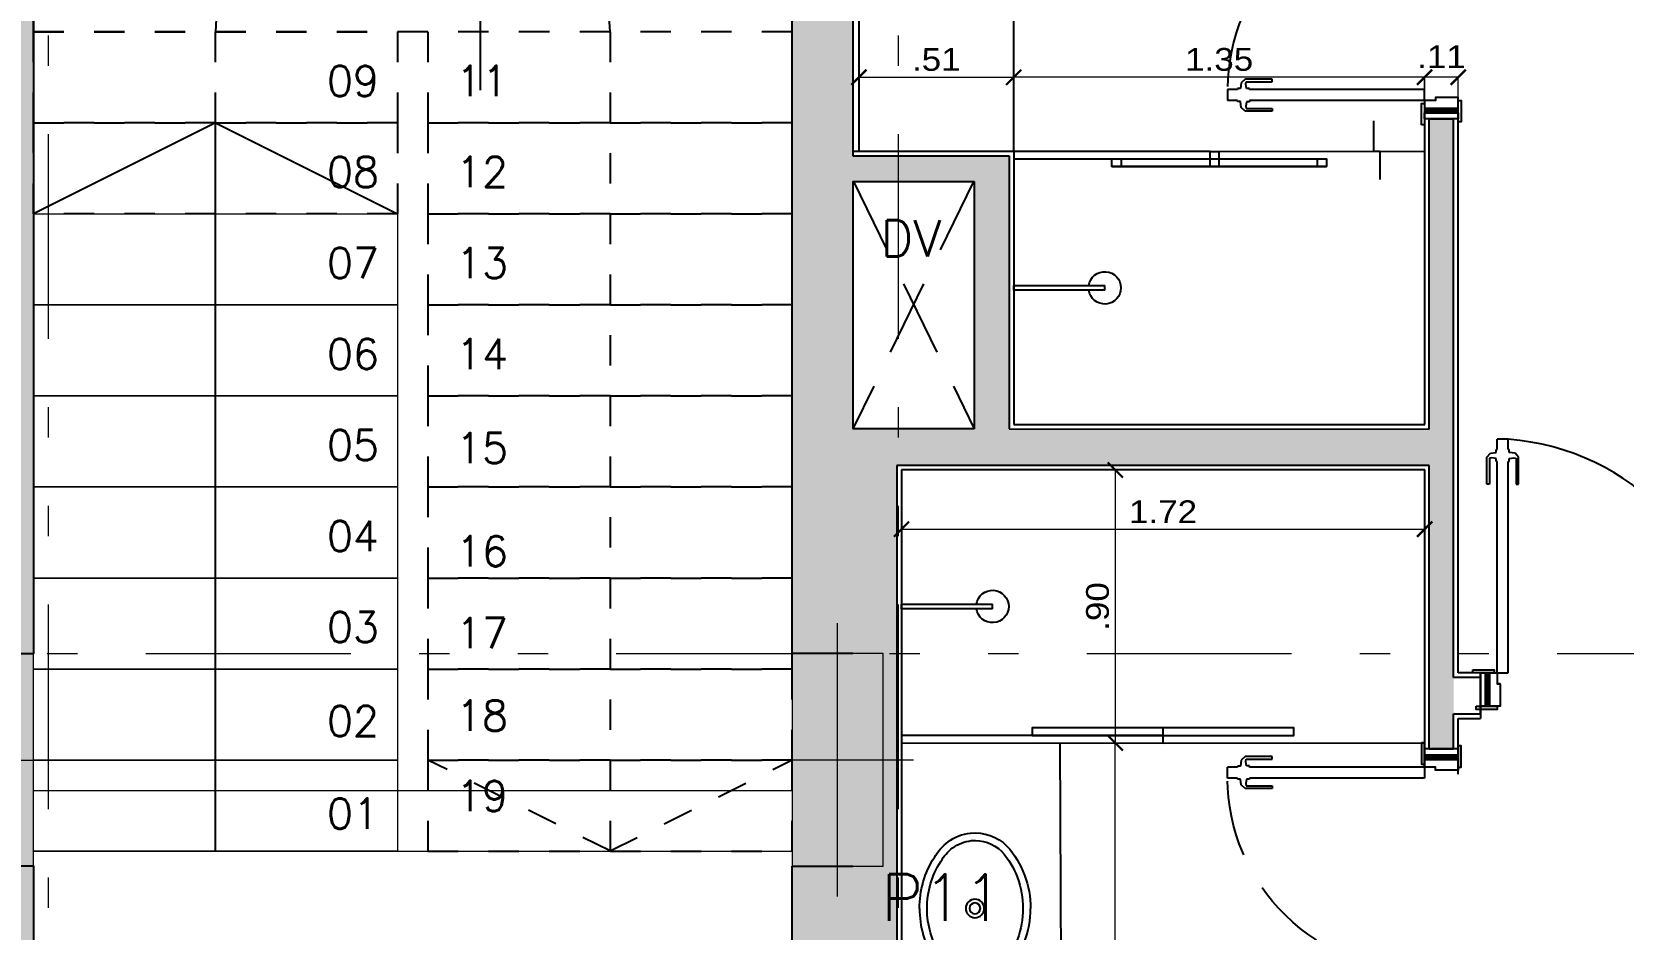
# Model space of a CAD drawing. Header units: metres. Extents: x 219 to 707, y -561 to -17.
# Drawn here: x 355.59 to 360.83, y -224.68 to -221.73 of the extents above; entities that cross this region are included whole.
import ezdxf
from ezdxf.enums import TextEntityAlignment as Align

# ---------------------------------------------------------------- set-up
doc = ezdxf.new("R2010")
doc.units = ezdxf.units.M
doc.linetypes.add('CYPE_RAYAPUNTOPUNTO', pattern=[0.45, 0.225, -0.075, 0, -0.075, 0, -0.075])
doc.linetypes.add('HIDDEN', pattern=[0.375, 0.25, -0.125])
for name, color, linetype in [('1', 1, 'Continuous'), ('2', 2, 'Continuous'), ('A-Aberturas', 2, 'Continuous'), ('A-Equipamiento fijo', 253, 'Continuous'), ('A-Muros', 4, 'Continuous'), ('A-Proyección', 1, 'HIDDEN'), ('A-Revoques', 1, 'Continuous'), ('A-Texto', 3, 'Continuous'), ('Dr Ejes en bloque', 4, 'Continuous'), ('TCOTA', 1, 'Continuous')]:
    doc.layers.add(name, color=color, linetype=linetype)
for name, color, linetype, lineweight in [('COTAS_REPLANTEO', 7, 'CYPE_RAYAPUNTOPUNTO', 0), ('ESC_ESCALON', 2, 'Continuous', 0), ('PILAR_EJES', 1, 'Continuous', 0), ('PILAR_HORMIGON', 5, 'Continuous', 20), ('PILAR_REF', 253, 'Continuous', 0), ('VIG_CARAS', 253, 'Continuous', 9)]:
    doc.layers.add(name, color=color, linetype=linetype, lineweight=lineweight)
for name, color, linetype, transparency in [('M-Muro hueco 11', 141, 'Continuous', 0.5), ('M1-Muro Común 20', 12, 'Continuous', 0.5), ('M3- Muro Hueco 15', 113, 'Continuous', 0.7)]:
    doc.layers.add(name, color=color, linetype=linetype, transparency=transparency)
doc.styles.add('1-50', font='arial.ttf', dxfattribs={"width": 1.1, "height": 0.075})
doc.styles.add('CYPETXT', font='romans', dxfattribs={"height": 0.2})
doc.styles.add('T12', font='romans.shx', dxfattribs={"height": 0.12})
doc.dimstyles.new('1-50', dxfattribs={"dimscale": 0, "dimtxt": 0.075, "dimasz": 0.05, "dimexe": 0, "dimexo": 0.025, "dimgap": 0.02, "dimtad": 1, "dimzin": 4, "dimdsep": 46, "dimtxsty": '1-50', "dimblk": 'ARCHTICK', "dimcen": 0.09, "dimclrd": 256, "dimclre": 8, "dimclrt": 2, "dimadec": 0, "dimazin": 3, "dimtfac": 1, "dimtofl": 0, "dimtmove": 2, "dimatfit": 3, "dimldrblk": 'OPEN90', "dimfxl": 1, "dimtolj": 1, "dimtzin": 0, "dimlwd": 18, "dimlwe": 18, "dimarcsym": 0})

# ---------------------------------------------------------------- blocks, each defined once
blk = doc.blocks.new('Ducha')
for p, q in [((-0.0075, 0.3), (0.0075, 0.3)), ((-0.0075, 0.3), (-0.0075, 0)), ((0.0075, 0), (0.0075, 0.3)), ((-0.0075, 0), (0.0075, 0))]:
    blk.add_line(p, q)
blk.add_arc((0, 0.3), 0.0534, 278.1194, 261.8806)
blk = doc.blocks.new('L-37-s')
at = {"layer": 'A-Equipamiento fijo'}
for points in [[(0.0002, -0.1, 0.145827), (-0.1681, -0.1487, 0.090827), (-0.22, -0.194, 0.12568), (-0.2484, -0.2673, 0.221372), (-0.2058, -0.3881, 0.186059), (0.0002, -0.4655, 0.186059)], [(-0.0002, -0.1, -0.145827), (0.1681, -0.1487, -0.090827), (0.22, -0.194, -0.12568), (0.2484, -0.2673, -0.221372), (0.2058, -0.3881, -0.186059), (-0.0002, -0.4655, -0.186059)]]:
    blk.add_lwpolyline(points, format="xyb", dxfattribs=at)
blk.add_lwpolyline([(0, -0.125, 0.14623), (-0.155, -0.17, 0.09047), (-0.2, -0.209, 0.123903), (-0.2235, -0.27, 0.21906), (-0.1885, -0.37, 0.185248), (0, -0.4405, 0.185248), (0.1885, -0.37, 0.21906), (0.2235, -0.27, 0.123903), (0.2, -0.209, 0.09047), (0.155, -0.17, 0.14623)], format="xyb", close=True, dxfattribs=at)
for radius in [0.0305, 0.018]:
    blk.add_circle((0, -0.2825), radius, dxfattribs=at)
blk = doc.blocks.new('hoja 65')
for p, q in [((1.8722, 6.9573), (1.8722, 6.9907)), ((1.9082, 6.9907), (1.8722, 6.9907)), ((1.8722, 6.9573), (1.8722, 6.9907)), ((1.9082, 6.9907), (1.8722, 6.9907)), ((1.9082, 6.9573), (1.9082, 6.9907)), ((1.9082, 6.9573), (1.9082, 6.9907)), ((1.8378, 6.9321), (1.8496, 6.945)), ((1.8378, 6.9321), (1.8496, 6.945)), ((1.8378, 6.8428), (1.8378, 6.9321)), ((1.8378, 6.8428), (1.8378, 6.9321)), ((1.8539, 6.9299), (1.8464, 6.9283)), ((1.8539, 6.9299), (1.8464, 6.9283)), ((1.8464, 6.9283), (1.8464, 6.8428)), ((1.8464, 6.9283), (1.8464, 6.8428)), ((1.8496, 6.945), (1.869, 6.9476)), ((1.8496, 6.945), (1.869, 6.9476)), ((1.8684, 6.9272), (1.8539, 6.9299)), ((1.8684, 6.9272), (1.8539, 6.9299)), ((1.8684, 6.9175), (1.8684, 6.9272)), ((1.8684, 6.9175), (1.8684, 6.9272)), ((1.869, 6.9476), (1.869, 6.9573)), ((1.869, 6.9573), (1.8722, 6.9573)), ((1.869, 6.9476), (1.869, 6.9573)), ((1.869, 6.9573), (1.8722, 6.9573)), ((1.9115, 6.9573), (1.9082, 6.9573)), ((1.9115, 6.9573), (1.9082, 6.9573)), ((1.9115, 6.9476), (1.9115, 6.9573)), ((1.9115, 6.9476), (1.9115, 6.9573)), ((1.9308, 6.945), (1.9115, 6.9476)), ((1.9308, 6.945), (1.9115, 6.9476)), ((1.912, 6.9272), (1.9265, 6.9299)), ((1.912, 6.9272), (1.9265, 6.9299)), ((1.912, 6.9175), (1.912, 6.9272)), ((1.912, 6.9175), (1.912, 6.9272)), ((1.9265, 6.9299), (1.9341, 6.9283)), ((1.9265, 6.9299), (1.9341, 6.9283)), ((1.9427, 6.9321), (1.9308, 6.945)), ((1.9427, 6.9321), (1.9308, 6.945)), ((1.9341, 6.9283), (1.9341, 6.8428)), ((1.9341, 6.9283), (1.9341, 6.8428)), ((1.9427, 6.8428), (1.9427, 6.9321)), ((1.9427, 6.8428), (1.9427, 6.9321)), ((1.8722, 6.9175), (1.8684, 6.9175)), ((1.8722, 6.9175), (1.8684, 6.9175)), ((1.8722, 6.3407), (1.8722, 6.9175)), ((1.8722, 6.3407), (1.8722, 6.9175)), ((1.9082, 6.3407), (1.9082, 6.9175)), ((1.9082, 6.9175), (1.912, 6.9175)), ((1.9082, 6.3407), (1.9082, 6.9175)), ((1.9082, 6.9175), (1.912, 6.9175)), ((1.8464, 6.8428), (1.8378, 6.8428)), ((1.8464, 6.8428), (1.8378, 6.8428)), ((1.9341, 6.8428), (1.9427, 6.8428)), ((1.9341, 6.8428), (1.9427, 6.8428)), ((1.8722, 6.3407), (1.9082, 6.3407)), ((1.8722, 6.3407), (1.9082, 6.3407))]:
    blk.add_line(p, q)
blk = doc.blocks.new('A$C9029')
at = {"transparency": 33554661}
h = blk.add_hatch(dxfattribs=at)
h.set_pattern_fill('ANSI31', color=1, scale=0.001, angle=180, style=0)
h.set_pattern_definition([(135, (3010.01075, -1180.768174), (0.0022450640303, 0.0022450640303), [])])
h.paths.add_polyline_path([(0.79, 0.01), (0.79, 0.12), (0.775, 0.12), (0.775, 0.01)])
h.paths.add_polyline_path([(0.055, 0.01), (0.055, 0.12), (0.04, 0.12), (0.04, 0.01)])
for p, q in [((0.04, 0.12), (0.02, 0.12)), ((0.79, 0.12), (0.81, 0.12)), ((0.04, 0.01), (0.02, 0.01)), ((0.79, 0.01), (0.81, 0.01))]:
    blk.add_line(p, q, dxfattribs=at)
for points in [[(0, 0.13), (0.07, 0.13), (0.07, 0.12), (0, 0.12)], [(0.83, 0.13), (0.76, 0.13), (0.76, 0.12), (0.83, 0.12)], [(0.01, 0.01), (0.08, 0.01), (0.08, 0), (0.01, 0)], [(0.82, 0.01), (0.75, 0.01), (0.75, 0), (0.82, 0)]]:
    blk.add_lwpolyline(points, close=True, dxfattribs=at)
at = {"color": 0, "linetype": 'ByBlock', "transparency": 33554661}
for points in [[(0.02, 0.12), (0.04, 0.12), (0.04, 0.01), (0.02, 0.01)], [(0.055, 0.12), (0.055, 0.01), (0.09, 0.01), (0.09, 0.084), (0.08, 0.084), (0.08, 0.12)], [(0.775, 0.12), (0.775, 0.01), (0.74, 0.01), (0.74, 0.084), (0.75, 0.084), (0.75, 0.12)], [(0.79, 0.12), (0.81, 0.12), (0.81, 0.01), (0.79, 0.01)]]:
    blk.add_lwpolyline(points, close=True, dxfattribs=at)
at = {"layer": 'A-Proyección', "transparency": 33554661}
blk.add_arc((0.1135, 0.1333), 0.6367, 358.7992, 89.7714, dxfattribs=at)
at = {"transparency": 33554661}
blk.add_blockref('hoja 65', (-1.7922, -6.2207), dxfattribs=at)
blk = doc.blocks.new('hoja 75')
for p, q in [((2947.502, 1180.9982), (2947.5913, 1180.9982)), ((2947.502, 1180.9896), (2947.502, 1180.9982)), ((2947.5875, 1180.9896), (2947.502, 1180.9896)), ((2947.5864, 1180.9675), (2947.5891, 1180.9821)), ((2947.5891, 1180.9821), (2947.5875, 1180.9896)), ((2947.5913, 1180.9982), (2947.6042, 1180.9864)), ((2947.6042, 1180.9864), (2947.6069, 1180.967)), ((2946.8799, 1180.9638), (2947.5768, 1180.9638)), ((2946.8799, 1180.9638), (2946.8799, 1180.9278)), ((2946.8799, 1180.9278), (2947.5768, 1180.9278)), ((2947.5768, 1180.9638), (2947.5768, 1180.9675)), ((2947.5768, 1180.9675), (2947.5864, 1180.9675)), ((2947.5768, 1180.9278), (2947.5768, 1180.924)), ((2947.5768, 1180.924), (2947.5864, 1180.924)), ((2947.5864, 1180.924), (2947.5891, 1180.9094)), ((2947.6042, 1180.9051), (2947.6069, 1180.9245)), ((2947.6069, 1180.967), (2947.6166, 1180.967)), ((2947.6069, 1180.9245), (2947.6166, 1180.9245)), ((2947.6166, 1180.967), (2947.6166, 1180.9638)), ((2947.6166, 1180.9638), (2947.6499, 1180.9638)), ((2947.6166, 1180.9277), (2947.6499, 1180.9277)), ((2947.6166, 1180.9245), (2947.6166, 1180.9277)), ((2947.6499, 1180.9277), (2947.6499, 1180.9638)), ((2947.5875, 1180.9019), (2947.502, 1180.9019)), ((2947.502, 1180.9019), (2947.502, 1180.8933)), ((2947.502, 1180.8933), (2947.5913, 1180.8933)), ((2947.5891, 1180.9094), (2947.5875, 1180.9019)), ((2947.5913, 1180.8933), (2947.6042, 1180.9051))]:
    blk.add_line(p, q)
blk = doc.blocks.new('A$C30CA3CF2')
at = {"transparency": 33554661}
h = blk.add_hatch(dxfattribs=at)
h.set_pattern_fill('ANSI31', color=1, scale=0.001, angle=180, style=0)
h.set_pattern_definition([(225, (3011.2897267, 1180.500286), (0.0022450640303, -0.0022450640303), [])])
h.paths.add_polyline_path([(1.609, 0.7021), (1.624, 0.7021), (1.624, 0.8121), (1.609, 0.8121)])
h.paths.add_polyline_path([(0.774, 0.7021), (0.789, 0.7021), (0.789, 0.8121), (0.774, 0.8121)])
for p, q in [((0.774, 0.8121), (0.754, 0.8121)), ((1.624, 0.8121), (1.644, 0.8121)), ((0.824, 0.7761), (0.814, 0.7761)), ((1.574, 0.7021), (1.654, 0.7021))]:
    blk.add_line(p, q, dxfattribs=at)
for points in [[(0.734, 0.8221), (0.804, 0.8221), (0.804, 0.8121), (0.734, 0.8121)], [(1.664, 0.8221), (1.594, 0.8221), (1.594, 0.8121), (1.664, 0.8121)], [(0.744, 0.7021), (0.814, 0.7021), (0.814, 0.6921), (0.744, 0.6921)], [(1.654, 0.7021), (1.584, 0.7021), (1.584, 0.6921), (1.654, 0.6921)]]:
    blk.add_lwpolyline(points, close=True, dxfattribs=at)
at = {"color": 0, "linetype": 'ByBlock', "transparency": 33554661}
for points in [[(0.759, 0.8121), (0.774, 0.8121), (0.774, 0.7021), (0.759, 0.7021)], [(0.789, 0.8121), (0.814, 0.8121), (0.814, 0.7761), (0.824, 0.7761), (0.824, 0.7021), (0.789, 0.7021)], [(1.609, 0.8121), (1.584, 0.8121), (1.584, 0.7761), (1.574, 0.7761), (1.574, 0.7021), (1.609, 0.7021)], [(1.624, 0.8121), (1.639, 0.8121), (1.639, 0.7021), (1.624, 0.7021)]]:
    blk.add_lwpolyline(points, close=True, dxfattribs=at)
at = {"color": 1, "transparency": 33554661}
blk.add_arc((0.7921, 0.7921), 0.7921, 1.4466, 85.8096, dxfattribs=at)
at = {"transparency": 33554661, "rotation": 90}
blk.add_blockref('hoja 75', (1181.7777, -2946.0678), dxfattribs=at)
blk.add_blockref('hoja 75', (1181.7777, -2946.0678), dxfattribs=at)
blk = doc.blocks.new('_ArchTick')
at = {"color": 0, "linetype": 'ByBlock', "const_width": 0.15}
blk.add_lwpolyline([(-0.5, -0.5), (0.5, 0.5)], dxfattribs=at)
blk = doc.blocks.new('*D515')
at = {"layer": 'Defpoints', "color": 0, "transparency": 16777216}
for p in [(358.8257, -221.8758), (358.3156, -222.1198), (358.8257, -222.1198)]:
    blk.add_point(p, dxfattribs=at)
at = {"layer": 'TCOTA', "color": 8, "lineweight": 18, "transparency": 16777216}
for p, q in [((358.3156, -222.0948), (358.3156, -221.8758)), ((358.8257, -222.0948), (358.8257, -221.8758))]:
    blk.add_line(p, q, dxfattribs=at)
at = {"layer": 'TCOTA', "lineweight": 18, "transparency": 16777216}
blk.add_line((358.3156, -221.8758), (358.8257, -221.8758), dxfattribs=at)
at = {"layer": 'TCOTA', "lineweight": 18, "transparency": 16777216, "xscale": 0.05, "yscale": 0.05, "zscale": 0.05, "rotation": 180}
blk.add_blockref('_ArchTick', (358.3156, -221.8758), dxfattribs=at)
at = {"layer": 'TCOTA', "lineweight": 18, "transparency": 16777216, "xscale": 0.05, "yscale": 0.05, "zscale": 0.05}
blk.add_blockref('_ArchTick', (358.8257, -221.8758), dxfattribs=at)
at = {"layer": 'TCOTA', "color": 2, "transparency": 16777216, "insert": (358.5706, -221.8175), "char_height": 0.075, "attachment_point": 5, "style": '1-50'}
blk.add_mtext('\\A1;.51', dxfattribs=at)
blk = doc.blocks.new('_Open90')
at = {"color": 0, "linetype": 'ByBlock', "lineweight": -2}
for p, q in [((0, 0), (-1, 0)), ((-0.5, 0.5), (0, 0)), ((0, 0), (-0.5, -0.5))]:
    blk.add_line(p, q, dxfattribs=at)
blk = doc.blocks.new('*D516')
at = {"layer": 'Defpoints', "color": 0, "transparency": 16777216}
for p in [(358.8257, -221.8758), (358.8257, -222.0326), (360.1798, -222.0326)]:
    blk.add_point(p, dxfattribs=at)
at = {"layer": 'TCOTA', "color": 8, "lineweight": 18, "transparency": 16777216}
for p, q in [((358.8257, -222.0076), (358.8257, -221.8758)), ((360.1798, -222.0076), (360.1798, -221.8758))]:
    blk.add_line(p, q, dxfattribs=at)
at = {"layer": 'TCOTA', "lineweight": 18, "transparency": 16777216}
blk.add_line((360.1798, -221.8758), (358.8257, -221.8758), dxfattribs=at)
at = {"layer": 'TCOTA', "lineweight": 18, "transparency": 16777216, "xscale": 0.05, "yscale": 0.05, "zscale": 0.05, "rotation": 180}
blk.add_blockref('_ArchTick', (358.8257, -221.8758), dxfattribs=at)
at = {"layer": 'TCOTA', "lineweight": 18, "transparency": 16777216, "xscale": 0.05, "yscale": 0.05, "zscale": 0.05}
blk.add_blockref('_ArchTick', (360.1798, -221.8758), dxfattribs=at)
at = {"layer": 'TCOTA', "color": 2, "transparency": 16777216, "insert": (359.5027, -221.8174), "char_height": 0.075, "attachment_point": 5, "style": '1-50'}
blk.add_mtext('\\A1;1.35', dxfattribs=at)
blk = doc.blocks.new('*D517')
at = {"layer": 'Defpoints', "color": 0, "transparency": 16777216}
for p in [(360.1801, -221.8758), (360.1801, -222.0745), (360.2901, -222.0745)]:
    blk.add_point(p, dxfattribs=at)
at = {"layer": 'TCOTA', "color": 8, "lineweight": 18, "transparency": 16777216}
for p, q in [((360.1801, -222.0495), (360.1801, -221.8758)), ((360.2901, -222.0495), (360.2901, -221.8758))]:
    blk.add_line(p, q, dxfattribs=at)
at = {"layer": 'TCOTA', "lineweight": 18, "transparency": 16777216}
blk.add_line((360.2901, -221.8758), (360.1801, -221.8758), dxfattribs=at)
at = {"layer": 'TCOTA', "lineweight": 18, "transparency": 16777216, "xscale": 0.05, "yscale": 0.05, "zscale": 0.05, "rotation": 180}
blk.add_blockref('_ArchTick', (360.1801, -221.8758), dxfattribs=at)
at = {"layer": 'TCOTA', "lineweight": 18, "transparency": 16777216, "xscale": 0.05, "yscale": 0.05, "zscale": 0.05}
blk.add_blockref('_ArchTick', (360.2901, -221.8758), dxfattribs=at)
at = {"layer": 'TCOTA', "color": 2, "transparency": 16777216, "insert": (360.2351, -221.8081), "char_height": 0.075, "attachment_point": 5, "style": '1-50'}
blk.add_mtext('\\A1;.11', dxfattribs=at)
blk = doc.blocks.new('*D518')
at = {"layer": 'Defpoints', "color": 0, "transparency": 16777216}
for p in [(358.4557, -223.1699), (360.18, -223.1701), (360.18, -223.3652)]:
    blk.add_point(p, dxfattribs=at)
at = {"layer": 'TCOTA', "color": 8, "lineweight": 18, "transparency": 16777216}
for p, q in [((358.4557, -223.1949), (358.4557, -223.3652)), ((360.18, -223.1951), (360.18, -223.3652))]:
    blk.add_line(p, q, dxfattribs=at)
at = {"layer": 'TCOTA', "lineweight": 18, "transparency": 16777216}
blk.add_line((358.4557, -223.3652), (360.18, -223.3652), dxfattribs=at)
at = {"layer": 'TCOTA', "lineweight": 18, "transparency": 16777216, "xscale": 0.05, "yscale": 0.05, "zscale": 0.05, "rotation": 180}
blk.add_blockref('_ArchTick', (358.4557, -223.3652), dxfattribs=at)
at = {"layer": 'TCOTA', "lineweight": 18, "transparency": 16777216, "xscale": 0.05, "yscale": 0.05, "zscale": 0.05}
blk.add_blockref('_ArchTick', (360.18, -223.3652), dxfattribs=at)
at = {"layer": 'TCOTA', "color": 2, "transparency": 16777216, "insert": (359.3178, -223.3076), "char_height": 0.075, "attachment_point": 5, "style": '1-50'}
blk.add_mtext('\\A1;1.72', dxfattribs=at)
blk = doc.blocks.new('*D519')
at = {"layer": 'Defpoints', "color": 0, "transparency": 16777216}
for p in [(358.9857, -224.0698), (359.1605, -224.0698), (358.9856, -225.6098)]:
    blk.add_point(p, dxfattribs=at)
at = {"layer": 'TCOTA', "color": 8, "lineweight": 18, "transparency": 16777216}
for p, q in [((359.0107, -224.0698), (359.1605, -224.0698)), ((359.0106, -225.6098), (359.1605, -225.6098))]:
    blk.add_line(p, q, dxfattribs=at)
at = {"layer": 'TCOTA', "lineweight": 18, "transparency": 16777216}
blk.add_line((359.1605, -225.6098), (359.1605, -224.0698), dxfattribs=at)
at = {"layer": 'TCOTA', "lineweight": 18, "transparency": 16777216, "xscale": 0.05, "yscale": 0.05, "zscale": 0.05}
for p, rotation in [((359.1605, -224.0698), 90), ((359.1605, -225.6098), 270)]:
    blk.add_blockref('_ArchTick', p, dxfattribs=dict(at, rotation=rotation))
at = {"layer": 'TCOTA', "color": 2, "transparency": 16777216, "insert": (359.1022, -224.8398), "char_height": 0.075, "attachment_point": 5, "rotation": 90, "style": '1-50'}
blk.add_mtext('\\A1;1.54', dxfattribs=at)
blk = doc.blocks.new('*D520')
at = {"layer": 'Defpoints', "color": 0, "transparency": 16777216}
for p in [(359.1374, -223.1699), (359.1374, -224.0698), (359.1605, -224.0698)]:
    blk.add_point(p, dxfattribs=at)
at = {"layer": 'TCOTA', "color": 8, "lineweight": 18, "transparency": 16777216}
for p, q in [((359.1624, -223.1699), (359.1605, -223.1699)), ((359.1624, -224.0698), (359.1605, -224.0698))]:
    blk.add_line(p, q, dxfattribs=at)
at = {"layer": 'TCOTA', "lineweight": 18, "transparency": 16777216}
blk.add_line((359.1605, -223.1699), (359.1605, -224.0698), dxfattribs=at)
at = {"layer": 'TCOTA', "lineweight": 18, "transparency": 16777216, "xscale": 0.05, "yscale": 0.05, "zscale": 0.05}
for p, rotation in [((359.1605, -223.1699), 90), ((359.1605, -224.0698), 270)]:
    blk.add_blockref('_ArchTick', p, dxfattribs=dict(at, rotation=rotation))
at = {"layer": 'TCOTA', "color": 2, "transparency": 16777216, "insert": (359.1022, -223.6198), "char_height": 0.075, "attachment_point": 5, "rotation": 90, "style": '1-50'}
blk.add_mtext('\\A1;.90', dxfattribs=at)
blk = doc.blocks.new('Ejes del pilar')
at = {"layer": 'PILAR_EJES'}
for p, q in [((0, -0.5), (0, 0.5)), ((-0.5, 0), (0.5, 0))]:
    blk.add_line(p, q, dxfattribs=at)
blk = doc.blocks.new('A$Ccec89f46')
at = {"transparency": 33554559}
h = blk.add_hatch(color=253, dxfattribs=at)
h.paths.add_polyline_path([(-17.7008, -9.9381), (-17.0008, -9.9381), (-17.0008, -9.6381), (-17.7008, -9.6381)])
h.paths.add_polyline_path([(-17.2011, -13.9003), (-16.9011, -13.9003), (-16.9011, -13.3003), (-17.2011, -13.3003)])
h.paths.add_polyline_path([(-12.0511, -13.9003), (-11.7511, -13.9003), (-11.7511, -13.3003), (-12.0511, -13.3003)])
h.paths.add_polyline_path([(-12.0508, -10.4381), (-11.7508, -10.4381), (-11.7508, -9.6381), (-12.0508, -9.6381)])
h.paths.add_polyline_path([(-6.8008, -10.3381), (-6.4508, -10.3381), (-6.4508, -9.6381), (-6.8008, -9.6381)])
h.paths.add_polyline_path([(-6.802, -13.9003), (-6.502, -13.9003), (-6.502, -13.3003), (-6.802, -13.3003)])
h.paths.add_polyline_path([(-3.7511, -13.9003), (-3.4511, -13.9003), (-3.4511, -13.2003), (-3.7511, -13.2003)])
h.paths.add_polyline_path([(-3.7508, -10.3381), (-3.4508, -10.3381), (-3.4508, -9.6381), (-3.7508, -9.6381)])
h.paths.add_polyline_path([(0.9002, -13.9003), (1.6002, -13.9003), (1.6002, -13.6003), (0.9002, -13.6003)])
h.paths.add_polyline_path([(6.3, -13.9003), (6.6, -13.9003), (6.6, -13.3003), (6.3, -13.3003)])
h.paths.add_polyline_path([(6.3, -10.3381), (6.6, -10.3381), (6.6, -9.6381), (6.3, -9.6381)])
h.paths.add_polyline_path([(6.2997, -3.5519), (6.5997, -3.5519), (6.5997, -2.8519), (6.2997, -2.8519)])
h.paths.add_polyline_path([(-0.3503, -4.0492), (-0.0503, -4.0492), (-0.0503, -3.3492), (-0.3503, -3.3492)])
h.paths.add_polyline_path([(-3.1503, -4.05), (-2.8503, -4.05), (-2.8503, -3.35), (-3.1503, -3.35)])
h.paths.add_polyline_path([(-7.3003, -3.6492), (-6.6003, -3.6492), (-6.6003, -3.3492), (-7.3003, -3.3492)])
h.paths.add_polyline_path([(-12.0503, -3.6492), (-11.3503, -3.6492), (-11.3503, -3.3492), (-12.0503, -3.3492)])
at = {"layer": 'PILAR_HORMIGON'}
for points in [[(-3.1503, -4.05), (-2.8503, -4.05), (-2.8503, -3.35), (-3.1503, -3.35), (-3.1503, -4.05)], [(-3.1503, -4.05), (-2.8503, -4.05), (-2.8503, -3.35), (-3.1503, -3.35), (-3.1503, -4.05)], [(-3.1503, -4.05), (-2.8503, -4.05), (-2.8503, -3.35), (-3.1503, -3.35), (-3.1503, -4.05)], [(-0.3503, -4.0492), (-0.0503, -4.0492), (-0.0503, -3.3492), (-0.3503, -3.3492), (-0.3503, -4.0492)], [(-0.3503, -4.0492), (-0.0503, -4.0492), (-0.0503, -3.3492), (-0.3503, -3.3492), (-0.3503, -4.0492)], [(-0.3503, -4.0492), (-0.0503, -4.0492), (-0.0503, -3.3492), (-0.3503, -3.3492), (-0.3503, -4.0492)]]:
    blk.add_lwpolyline(points, close=True, dxfattribs=at)
at = {"layer": 'TCOTA'}
blk.add_line((-1.5503, -1.3), (-1.6503, -1.3), dxfattribs=at)
at = {"layer": 'VIG_CARAS'}
for p, q in [((-2.85, -3.8), (-0.3503, -3.8)), ((-2.85, -4), (-0.3503, -4))]:
    blk.add_line(p, q, dxfattribs=at)
at = {"layer": 'PILAR_EJES', "xscale": 0.5, "yscale": 0.9000000000000001}
for p in [(-3.0003, -3.7), (-3.0003, -3.7), (-3.0003, -3.7), (-0.2003, -3.6992), (-0.2003, -3.6992), (-0.2003, -3.6992)]:
    blk.add_blockref('Ejes del pilar', p, dxfattribs=at)
at = {"layer": 'PILAR_REF', "style": 'CYPETXT', "width": 1.060755}
blk.add_text('P11', height=0.15333, dxfattribs=at).set_placement((-0.0565, -4.2297, -100.7847), (0.3462, -4.2297, -100.7847), align=Align.FIT)
at = {"layer": 'TCOTA', "style": 'T12'}
for s, p in [('09', (-1.883, -1.5119)), ('11', (-1.4577, -1.5119)), ('08', (-1.883, -1.8119)), ('12', (-1.4577, -1.8119)), ('07', (-1.883, -2.1119)), ('13', (-1.4577, -2.1119)), ('06', (-1.883, -2.4119)), ('14', (-1.4577, -2.4119)), ('05', (-1.883, -2.7119)), ('15', (-1.4577, -2.7216)), ('04', (-1.883, -3.0119)), ('16', (-1.4577, -3.0616)), ('03', (-1.883, -3.3119)), ('17', (-1.4577, -3.3317)), ('18', (-1.4577, -3.6034)), ('02', (-1.883, -3.6216)), ('19', (-1.4577, -3.8684)), ('01', (-1.883, -3.9264))]:
    blk.add_text(s, height=0.1, dxfattribs=at).set_placement(p)
blk = doc.blocks.new('DSADADASDAS')
at = {"layer": 'COTAS_REPLANTEO', "ltscale": 3}
for p, q in [((129.9275, 125.9327, -0.525), (129.9275, 146.4778, -0.525)), ((132.7277, 125.9327, -0.525), (132.7277, 146.4778, -0.525)), ((110.0984, 140.3953, -0.525), (141.6696, 140.3953, -0.525))]:
    blk.add_line(p, q, dxfattribs=at)

msp = doc.modelspace()

# ---------------------------------------------------------------- hatches: boundary and pattern name
at = {"layer": 'M-Muro hueco 11', "transparency": 33554534}
h = msp.add_hatch(color=256, dxfattribs=at)
h.dxf.hatch_style = 1
h.paths.add_polyline_path([(360.2751, -222.0126), (360.1951, -222.0126), (360.195, -223.035), (360.1947, -224.0891), (360.2749, -224.0891), (360.2751, -223.8539), (360.2749, -223.8539)])
h = msp.add_hatch(color=256, dxfattribs=at)
h.dxf.hatch_style = 1
h.paths.add_polyline_path([(358.8107, -222.1348), (358.3959, -222.1348), (358.3959, -222.2198), (358.6932, -222.2198), (358.8106, -222.2198)])
h.paths.add_polyline_path([(358.3959, -222.1348), (358.2956, -222.1348), (358.2956, -222.2198), (358.3959, -222.2198)])
at = {"layer": 'M1-Muro Común 20', "transparency": 33554687}
h = msp.add_hatch(color=256, dxfattribs=at)
h.dxf.hatch_style = 1
h.paths.add_polyline_path([(358.2956, -220.526), (358.0956, -220.526), (358.0956, -221.726), (358.0956, -223.7753), (358.2956, -223.7753)])
h.paths.add_polyline_path([(358.2956, -224.4753), (358.0956, -224.4753), (358.0956, -224.926), (358.0956, -226.0648), (356.9458, -226.0648), (356.9458, -225.776), (358.0956, -225.776), (358.0955, -225.626), (356.7958, -225.626), (356.7958, -226.0648), (356.6958, -226.0648), (356.6958, -226.2148), (358.2956, -226.2148)])
h.paths.add_polyline_path([(355.5958, -224.475), (355.3958, -224.475), (355.3958, -226.2148), (355.5958, -226.2148), (355.6958, -226.2148), (355.6958, -226.0648), (355.5958, -226.0648)])
h.paths.add_polyline_path([(355.5955, -223.226), (355.5955, -222.926), (355.5955, -222.626), (355.5955, -222.326), (355.5955, -222.026), (355.5958, -220.526), (355.3958, -220.526), (355.3958, -223.776), (355.5955, -223.776), (355.5955, -223.526)])
h.paths.add_polyline_path([(358.0958, -220.3255), (355.9956, -220.326), (355.9956, -220.526), (358.0958, -220.526)])
edge = h.paths.add_edge_path()
edge.add_line((357.0674, -220.5384), (357.0674, -220.526))
edge.add_line((357.0674, -220.526), (356.8952, -220.526))
edge.add_arc((356.8952, -221.726), 1.2, 81.7537, 90, ccw=False)
edge = h.paths.add_edge_path()
edge.add_line((358.0952, -224.4753), (358.0955, -224.445))
edge.add_arc((356.8956, -224.426), 1.2, 357.6481, 359.0932, ccw=False)
edge.add_line((358.0946, -224.4753), (358.0952, -224.4753))
h = msp.add_hatch(color=256, dxfattribs=at)
h.dxf.hatch_style = 1
h.paths.add_polyline_path([(358.4407, -223.1548), (358.2956, -223.1548), (358.2956, -223.7741), (358.3956, -223.7741), (358.3956, -224.1241), (358.4407, -224.1241)])
h.paths.add_polyline_path([(358.4406, -224.4741), (358.4407, -224.1241), (358.3956, -224.1241), (358.3956, -224.4741), (358.2956, -224.4741), (358.2956, -225.6248), (358.4406, -225.6248)])
at = {"layer": 'M3- Muro Hueco 15', "transparency": 33554687}
h = msp.add_hatch(color=256, dxfattribs=at)
h.dxf.hatch_style = 1
h.paths.add_polyline_path([(360.2752, -220.526), (360.1952, -220.526), (360.1952, -221.2226), (360.2752, -221.2226)])
h.paths.add_polyline_path([(358.8106, -222.2198), (358.6956, -222.2198)])
h.paths.add_polyline_path([(358.8106, -222.2198), (358.6956, -222.2198), (358.6956, -223.0349), (358.8106, -223.0349)])
h.paths.add_polyline_path([(360.195, -223.0349), (358.2956, -223.0349), (358.2956, -223.155), (360.195, -223.155)])
h.paths.add_polyline_path([(364.7953, -223.854), (361.2441, -223.854), (361.2441, -223.9744), (364.7953, -223.9744)])
h.paths.add_polyline_path([(361.4447, -223.9744), (361.3247, -223.9744), (361.3247, -224.1216), (361.4447, -224.1216)])
h.paths.add_polyline_path([(360.2747, -225.7338), (360.2747, -225.6248), (359.7757, -225.6248), (359.7757, -225.7848), (360.2747, -225.7848)])
h.paths.add_polyline_path([(361.4447, -225.0016), (361.3247, -225.0016), (361.3247, -227.0897), (361.4447, -227.0897)])
h.paths.add_polyline_path([(365.3652, -227.0897), (361.3247, -227.0897), (361.3247, -227.2097), (365.3652, -227.2097)])
h.paths.add_polyline_path([(360.2747, -225.7336), (360.1948, -225.7336), (360.1948, -225.7338), (360.2747, -225.7338)], flags=17)

# ---------------------------------------------------------------- linework, layer by layer
at = {"layer": '1'}
for p, q in [((359.4729, -222.1199), (358.8257, -222.1198)), ((359.5029, -222.1699), (359.5029, -222.1199))]:
    msp.add_line(p, q, dxfattribs=at)
for points in [[(359.5029, -222.1699), (359.4729, -222.1699), (359.4729, -222.1199), (359.5029, -222.1199)], [(358.8257, -222.1448), (359.5029, -222.1449)], [(359.1493, -222.1698), (359.8565, -222.1699)]]:
    msp.add_lwpolyline(points, dxfattribs=at)
for points in [[(359.1493, -222.1448), (359.8565, -222.1448), (359.8565, -222.1699), (359.1493, -222.1699)], [(359.1493, -222.1448), (359.1793, -222.1448), (359.1793, -222.1698), (359.1493, -222.1698)], [(359.8265, -222.1449), (359.8565, -222.1449), (359.8565, -222.1699), (359.8265, -222.1699)]]:
    msp.add_lwpolyline(points, close=True, dxfattribs=at)
at = {"layer": '2'}
for p, q in [((356.1955, -222.026), (355.5955, -222.326)), ((356.1955, -224.426), (356.1955, -222.026)), ((356.1955, -222.026), (356.7955, -222.326))]:
    msp.add_line(p, q, dxfattribs=at)
at = {"layer": 'A-Equipamiento fijo'}
for p, q in [((359.3178, -224.0448), (358.4557, -224.0447)), ((359.3178, -224.0698), (359.3178, -224.0198)), ((358.4557, -224.0697), (359.3178, -224.0698)), ((358.9856, -225.6098), (358.9788, -224.0698))]:
    msp.add_line(p, q, dxfattribs=at)
for points in [[(358.2987, -222.1198), (358.8257, -222.1198), (358.8257, -220.5387)], [(358.8257, -222.1198), (360.1801, -222.1199)]]:
    msp.add_lwpolyline(points, dxfattribs=at)
msp.add_lwpolyline([(358.8867, -224.0447), (359.7488, -224.0447), (359.7488, -224.0198), (358.8867, -224.0198)], close=True, dxfattribs=at)
at = {"layer": 'A-Muros'}
for p, q in [((355.5958, -220.526), (355.5958, -223.776)), ((358.0956, -223.7753), (358.0956, -220.526)), ((358.2956, -220.5248), (358.2956, -222.1348)), ((360.195, -223.035), (360.1951, -222.0126)), ((360.1951, -222.0126), (360.2751, -222.0126)), ((360.2749, -223.8539), (360.2751, -222.0126)), ((358.2956, -222.1348), (358.8107, -222.1348)), ((358.8107, -222.1348), (358.8106, -223.0349)), ((358.2956, -222.2198), (358.2957, -223.0348)), ((358.2956, -222.2198), (358.6956, -222.2198)), ((358.6956, -222.2198), (358.6955, -223.0348)), ((358.6955, -223.0348), (358.2956, -223.0348)), ((358.8106, -223.0349), (360.195, -223.035)), ((360.195, -223.155), (358.4409, -223.1548)), ((360.1949, -224.0891), (360.195, -223.155)), ((355.5958, -223.776), (355.3958, -223.776)), ((358.2956, -223.7753), (358.0956, -223.7753)), ((360.3641, -223.8539), (360.2749, -223.8539)), ((360.3641, -223.9739), (360.3641, -223.8539)), ((360.2749, -224.0891), (360.2749, -223.9739)), ((360.2749, -223.9739), (360.3641, -223.9739)), ((360.1949, -224.0891), (360.2749, -224.0891)), ((355.3958, -224.475), (355.5958, -224.475)), ((355.5958, -224.475), (355.5958, -226.0648)), ((358.0952, -224.4753), (358.2956, -224.4753)), ((358.0955, -225.626), (358.0952, -224.4753))]:
    msp.add_line(p, q, dxfattribs=at)
at = {"layer": 'A-Muros', "transparency": 33554687}
msp.add_line((358.4409, -223.1548), (358.4406, -225.6248), dxfattribs=at)
at = {"layer": 'A-Proyección', "ltscale": 0.1}
for p, q in [((356.1955, -222.026), (356.1955, -221.726)), ((357.4955, -221.726), (357.4955, -224.426)), ((357.4955, -224.4255), (356.8955, -224.126)), ((357.4955, -224.4255), (358.0956, -224.1255))]:
    msp.add_line(p, q, dxfattribs=at)
for points in [[(358.0956, -220.526), (358.0956, -221.726), (355.5958, -221.726), (355.5958, -220.526)], [(355.5955, -221.726), (356.7955, -221.726), (356.7955, -222.026), (355.5955, -222.026)], [(358.0955, -221.726), (356.8955, -221.726), (356.8955, -222.026), (358.0955, -222.026)], [(355.5955, -222.026), (356.7955, -222.026), (356.7955, -222.326), (355.5955, -222.326)], [(358.0955, -222.026), (356.8955, -222.026), (356.8955, -222.326), (358.0955, -222.326)], [(358.0955, -222.326), (356.8955, -222.326), (356.8955, -222.626), (358.0955, -222.626)], [(358.0955, -222.626), (356.8955, -222.626), (356.8955, -222.926), (358.0955, -222.926)], [(358.0955, -222.926), (356.8955, -222.926), (356.8955, -223.226), (358.0955, -223.226)], [(358.0955, -223.226), (356.8955, -223.226), (356.8955, -223.526), (358.0955, -223.526)], [(358.0955, -223.526), (356.8955, -223.526), (356.8955, -223.826), (358.0955, -223.826)]]:
    msp.add_lwpolyline(points, close=True, dxfattribs=at)
at = {"layer": 'A-Proyección'}
for points in [[(358.6932, -222.2198), (358.2956, -223.0348)], [(358.298, -222.2198), (358.6955, -223.0348)]]:
    msp.add_lwpolyline(points, dxfattribs=at)
at = {"layer": 'A-Proyección', "ltscale": 0.1}
for points in [[(358.0956, -224.126), (358.0955, -223.826), (356.8955, -223.826), (356.8955, -224.126), (358.0956, -224.126)], [(358.0956, -224.426), (358.0955, -224.126), (356.8955, -224.126), (356.8955, -224.426), (358.0956, -224.426)]]:
    msp.add_lwpolyline(points, dxfattribs=at)
msp.add_arc((356.8455, -221.726), 0.65, 0, 180, dxfattribs=at)
at = {"layer": 'A-Revoques'}
for p, q in [((358.3156, -220.5248), (358.3156, -222.1198)), ((360.18, -223.02), (360.1801, -222.0126)), ((360.2899, -223.8389), (360.2901, -222.0126)), ((358.3156, -222.1198), (358.8257, -222.1198)), ((358.8257, -222.1198), (358.8256, -223.0199)), ((358.8256, -223.0199), (360.18, -223.02)), ((358.4557, -223.1698), (358.4556, -224.4741)), ((360.18, -223.17), (358.4557, -223.1699)), ((360.1799, -224.1721), (360.18, -223.17)), ((360.3641, -223.8389), (360.2899, -223.8389)), ((360.3641, -223.8389), (360.3641, -223.9889)), ((360.3641, -223.8539), (360.3641, -223.9739)), ((360.2899, -224.1721), (360.2899, -223.9889)), ((360.2899, -223.9889), (360.3641, -223.9889)), ((358.4556, -224.4741), (358.4556, -225.6248))]:
    msp.add_line(p, q, dxfattribs=at)
at = {"layer": 'A-Texto', "transparency": 33554687}
msp.add_line((357.0674, -219.1799), (357.0674, -221.9182), dxfattribs=at)
at = {"layer": 'ESC_ESCALON'}
for points in [[(355.5955, -222.326), (356.7955, -222.326), (356.7955, -222.626), (355.5955, -222.626)], [(355.5955, -222.626), (356.7955, -222.626), (356.7955, -222.926), (355.5955, -222.926)], [(355.5955, -222.926), (356.7955, -222.926), (356.7955, -223.226), (355.5955, -223.226)], [(355.5955, -223.226), (356.7955, -223.226), (356.7955, -223.526), (355.5955, -223.526)], [(355.5955, -223.526), (356.7955, -223.526), (356.7955, -223.826), (355.5955, -223.826)], [(355.5955, -223.826), (356.7955, -223.826), (356.7955, -224.126), (355.5955, -224.126)], [(355.5955, -224.126), (356.7955, -224.126), (356.7955, -224.426), (355.5955, -224.426)]]:
    msp.add_lwpolyline(points, close=True, dxfattribs=at)
at = {"layer": 'TCOTA'}
msp.add_line((359.3178, -224.0698), (360.1798, -224.0691), dxfattribs=at)
msp.add_lwpolyline([(360.0327, -222.2128), (360.0327, -222.1199), (360.0127, -222.1199), (360.0127, -222.0196)], dxfattribs=at)

# ---------------------------------------------------------------- block references
msp.add_blockref('A$Ccec89f46', (358.4456, -220.426))
at = {"layer": 'A-Aberturas', "transparency": 33554661, "rotation": 90}
msp.add_blockref('A$C9029', (360.2998, -222.0326), dxfattribs=at)
at = {"layer": 'A-Aberturas', "transparency": 33554661}
msp.add_blockref('A$C30CA3CF2', (359.6051, -224.651), dxfattribs=at)
at = {"layer": 'A-Aberturas', "transparency": 33554661, "xscale": -1, "rotation": 90}
msp.add_blockref('A$C9029', (360.2998, -224.0691), dxfattribs=at)
at = {"layer": 'A-Equipamiento fijo', "xscale": -1}
for name, p, rotation in [('Ducha', (358.8256, -222.5698), 270), ('Ducha', (358.4557, -223.6198), 270), ('L-37-s', (358.4155, -224.615), 90)]:
    msp.add_blockref(name, p, dxfattribs=dict(at, rotation=rotation))
at = {"layer": 'Dr Ejes en bloque'}
msp.add_blockref('DSADADASDAS', (225.7179, -364.1705, 0.525), dxfattribs=at)

# ---------------------------------------------------------------- texts
at = {"layer": 'A-Texto', "style": 'T12'}
msp.add_text('DV', height=0.12, dxfattribs=at).set_placement((358.3869, -222.4665))

# ---------------------------------------------------------------- dimensions: what is measured, and where the dimension line sits
at = {"layer": 'TCOTA'}
for base, p1, p2, picture, middle in [((358.8257, -221.8758), (358.3156, -222.1198), (358.8257, -222.1198), '*D515', (358.5706, -221.8175)), ((358.8257, -221.8758), (360.1798, -222.0326), (358.8257, -222.0326), '*D516', (359.5027, -221.8174)), ((360.1801, -221.8758), (360.2901, -222.0745), (360.1801, -222.0745), '*D517', (360.2351, -221.8081)), ((360.18, -223.3652), (358.4557, -223.1699), (360.18, -223.1701), '*D518', (359.3178, -223.3076))]:
    dim = msp.add_linear_dim(base=base, p1=p1, p2=p2, dimstyle='1-50', override={"dimscale": 1}, dxfattribs=at)
    dim.commit()
    dim.dimension.update_dxf_attribs({"geometry": picture, "text_midpoint": middle})
for p1, p2, picture, middle in [((359.1374, -223.1699), (359.1374, -224.0698), '*D520', (359.1022, -223.6198)), ((358.9856, -225.6098), (358.9857, -224.0698), '*D519', (359.1022, -224.8398))]:
    dim = msp.add_linear_dim(base=(359.1605, -224.0698), p1=p1, p2=p2, angle=90, dimstyle='1-50', override={"dimscale": 1}, dxfattribs=at)
    dim.commit()
    dim.dimension.update_dxf_attribs({"geometry": picture, "text_midpoint": middle})

doc.saveas('drawing.dxf')
